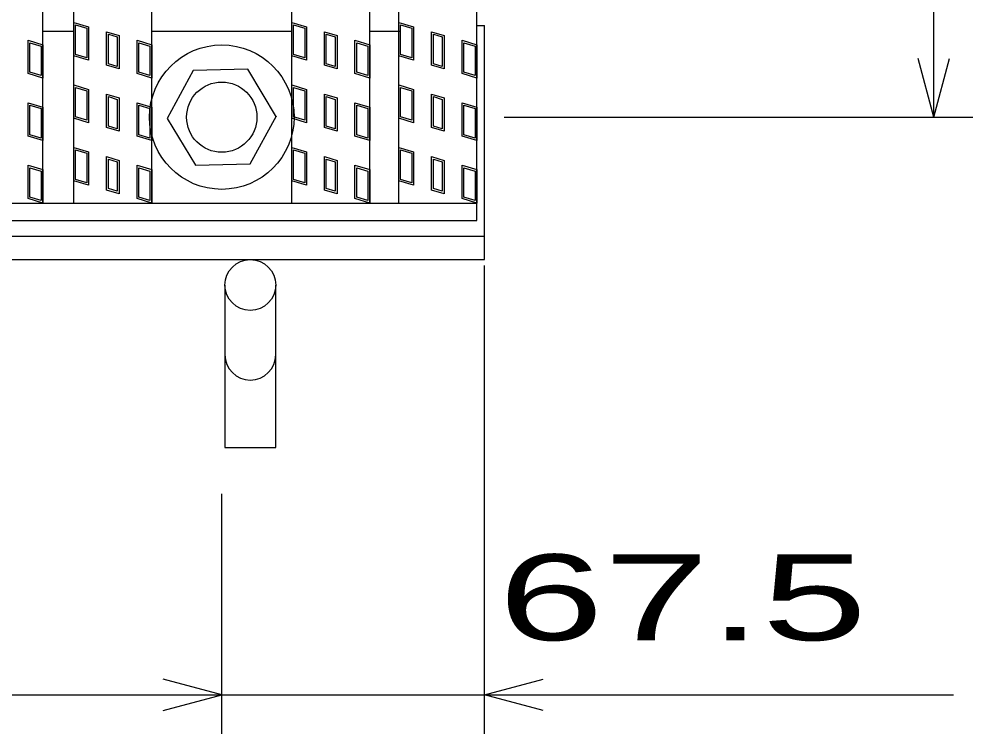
# Model space of a CAD drawing. Units: millimetres, scale not verified. Extents: x -1820 to 1731, y -1282 to 1054.
# Drawn here: x -469.2 to -225, y -253 to -69.9 of the extents above; entities that cross this region are included whole.
import ezdxf
from ezdxf.enums import TextEntityAlignment as Align

# ---------------------------------------------------------------- set-up
doc = ezdxf.new("R2010")
doc.units = ezdxf.units.MM
doc.header["$LTSCALE"] = 10
for name, color, linetype, lineweight in [('16', 3, 'Continuous', 25), ('17', 3, 'Continuous', 25), ('19', 6, 'Continuous', 25), ('22', 2, 'Continuous', 25)]:
    doc.layers.add(name, color=color, linetype=linetype, lineweight=lineweight)
doc.styles.add('ベクトル', font='')
doc.styles.get('ベクトル').set_extended_font_data('ベクトル')

msp = doc.modelspace()

# ---------------------------------------------------------------- linework, layer by layer
at = {"layer": '16'}
for p, q in [((-463.1, -117), (-463.1, 424)), ((-455.2, -117), (-455.2, 424)), ((-435.2, -117), (-435.2, 424)), ((-399.4, -117), (-399.4, 424)), ((-379.4, -117), (-379.4, 424)), ((-372, -117), (-372, 424)), ((-352, -117), (-352, 424)), ((-463.1, -73), (-455.2, -73)), ((-435.2, -73), (-399.4, -73)), ((-379.4, -73), (-371.5, -73)), ((-410.6, -82.71), (-424.59, -83.05)), ((-403.3, -95), (-410.6, -82.71)), ((-424.59, -83.05), (-431.3, -95.34)), ((-410.01, -106.95), (-403.3, -94.66)), ((-431.3, -95.34), (-424, -107.29)), ((-424, -107.29), (-410.01, -106.95)), ((-1348, -117), (-352, -117)), ((-483.1, -117), (-463.1, -117)), ((-455.2, -117), (-435.2, -117)), ((-399.4, -117), (-379.4, -117)), ((-372, -117), (-352, -117)), ((-352, -121.5), (-352, -117)), ((-1348, -121.5), (-352, -121.5))]:
    msp.add_line(p, q, dxfattribs=at)
for radius in [18.5, 9]:
    msp.add_circle((-417.3, -95), radius, dxfattribs=at)
at = {"layer": '17'}
for p, q in [((-455.2, -70.75), (-451.4, -71.89)), ((-455.2, -79.3), (-455.2, -70.75)), ((-399.4, -70.75), (-395.6, -71.89)), ((-399.4, -79.3), (-399.4, -70.75)), ((-372, -70.75), (-368.2, -71.89)), ((-372, -79.3), (-372, -70.75)), ((-454.73, -71.39), (-451.88, -72.24)), ((-454.73, -78.95), (-454.73, -71.39)), ((-451.88, -72.24), (-451.88, -79.8)), ((-451.4, -71.89), (-451.4, -80.44)), ((-446.82, -73.12), (-443.59, -74.08)), ((-446.82, -81.67), (-446.82, -73.12)), ((-398.93, -71.39), (-396.08, -72.24)), ((-398.93, -78.95), (-398.93, -71.39)), ((-396.08, -72.24), (-396.08, -79.8)), ((-395.6, -71.89), (-395.6, -80.44)), ((-391.02, -73.12), (-387.79, -74.08)), ((-391.02, -81.67), (-391.02, -73.12)), ((-371.52, -71.39), (-368.67, -72.24)), ((-371.52, -78.95), (-371.52, -71.39)), ((-368.67, -72.24), (-368.67, -79.8)), ((-368.2, -71.89), (-368.2, -80.44)), ((-363.61, -73.12), (-360.38, -74.08)), ((-363.61, -81.67), (-363.61, -73.12)), ((-466.9, -83.86), (-466.9, -75.31)), ((-466.9, -75.31), (-463.1, -76.45)), ((-446.34, -73.75), (-444.06, -74.44)), ((-446.34, -81.31), (-446.34, -73.75)), ((-444.06, -74.44), (-444.06, -82)), ((-443.59, -74.08), (-443.59, -82.63)), ((-439, -75.31), (-435.2, -76.45)), ((-439, -83.86), (-439, -75.31)), ((-390.54, -73.75), (-388.26, -74.44)), ((-390.54, -81.31), (-390.54, -73.75)), ((-388.26, -74.44), (-388.26, -82)), ((-387.79, -74.08), (-387.79, -82.63)), ((-383.2, -75.31), (-379.4, -76.45)), ((-383.2, -83.86), (-383.2, -75.31)), ((-363.14, -73.75), (-360.86, -74.44)), ((-363.14, -81.31), (-363.14, -73.75)), ((-360.86, -74.44), (-360.86, -82)), ((-360.38, -74.08), (-360.38, -82.63)), ((-355.8, -75.31), (-352, -76.45)), ((-355.8, -83.86), (-355.8, -75.31)), ((-466.43, -83.51), (-466.43, -75.95)), ((-466.43, -75.95), (-463.58, -76.8)), ((-463.58, -76.8), (-463.58, -84.36)), ((-463.1, -76.45), (-463.1, -85)), ((-438.53, -75.95), (-435.68, -76.8)), ((-438.53, -83.51), (-438.53, -75.95)), ((-435.68, -76.8), (-435.68, -84.36)), ((-435.2, -76.45), (-435.2, -85)), ((-382.73, -75.95), (-379.88, -76.8)), ((-382.73, -83.51), (-382.73, -75.95)), ((-379.88, -76.8), (-379.88, -84.36)), ((-379.4, -76.45), (-379.4, -85)), ((-355.32, -75.95), (-352.47, -76.8)), ((-355.32, -83.51), (-355.32, -75.95)), ((-352.47, -76.8), (-352.47, -84.36)), ((-352, -76.45), (-352, -85)), ((-451.4, -80.44), (-455.2, -79.3)), ((-451.88, -79.8), (-454.73, -78.95)), ((-395.6, -80.44), (-399.4, -79.3)), ((-396.08, -79.8), (-398.93, -78.95)), ((-368.2, -80.44), (-372, -79.3)), ((-368.67, -79.8), (-371.52, -78.95)), ((-443.59, -82.63), (-446.82, -81.67)), ((-444.06, -82), (-446.34, -81.31)), ((-387.79, -82.63), (-391.02, -81.67)), ((-388.26, -82), (-390.54, -81.31)), ((-360.38, -82.63), (-363.61, -81.67)), ((-360.86, -82), (-363.14, -81.31)), ((-463.1, -85), (-466.9, -83.86)), ((-463.58, -84.36), (-466.43, -83.51)), ((-435.2, -85), (-439, -83.86)), ((-435.68, -84.36), (-438.53, -83.51)), ((-379.4, -85), (-383.2, -83.86)), ((-379.88, -84.36), (-382.73, -83.51)), ((-352, -85), (-355.8, -83.86)), ((-352.47, -84.36), (-355.32, -83.51)), ((-455.2, -86.75), (-451.4, -87.89)), ((-455.2, -95.3), (-455.2, -86.75)), ((-454.73, -87.39), (-451.88, -88.24)), ((-454.73, -94.95), (-454.73, -87.39)), ((-451.4, -87.89), (-451.4, -96.44)), ((-399.4, -86.75), (-395.6, -87.89)), ((-399.4, -95.3), (-399.4, -86.75)), ((-398.93, -87.39), (-396.08, -88.24)), ((-398.93, -94.95), (-398.93, -87.39)), ((-395.6, -87.89), (-395.6, -96.44)), ((-372, -86.75), (-368.2, -87.89)), ((-372, -95.3), (-372, -86.75)), ((-371.52, -87.39), (-368.67, -88.24)), ((-371.52, -94.95), (-371.52, -87.39)), ((-368.2, -87.89), (-368.2, -96.44)), ((-451.88, -88.24), (-451.88, -95.8)), ((-446.82, -89.12), (-443.59, -90.08)), ((-446.82, -97.67), (-446.82, -89.12)), ((-446.34, -89.75), (-444.06, -90.44)), ((-446.34, -97.31), (-446.34, -89.75)), ((-443.59, -90.08), (-443.59, -98.63)), ((-396.08, -88.24), (-396.08, -95.8)), ((-391.02, -89.12), (-387.79, -90.08)), ((-391.02, -97.67), (-391.02, -89.12)), ((-390.54, -89.75), (-388.26, -90.44)), ((-390.54, -97.31), (-390.54, -89.75)), ((-387.79, -90.08), (-387.79, -98.63)), ((-368.67, -88.24), (-368.67, -95.8)), ((-363.61, -89.12), (-360.38, -90.08)), ((-363.61, -97.67), (-363.61, -89.12)), ((-363.14, -89.75), (-360.86, -90.44)), ((-363.14, -97.31), (-363.14, -89.75)), ((-360.38, -90.08), (-360.38, -98.63)), ((-466.9, -99.86), (-466.9, -91.31)), ((-466.9, -91.31), (-463.1, -92.45)), ((-466.43, -99.51), (-466.43, -91.95)), ((-466.43, -91.95), (-463.58, -92.8)), ((-463.1, -92.45), (-463.1, -101)), ((-444.06, -90.44), (-444.06, -98)), ((-439, -91.31), (-435.2, -92.45)), ((-439, -99.86), (-439, -91.31)), ((-438.53, -91.95), (-435.68, -92.8)), ((-438.53, -99.51), (-438.53, -91.95)), ((-435.2, -92.45), (-435.2, -101)), ((-388.26, -90.44), (-388.26, -98)), ((-383.2, -91.31), (-379.4, -92.45)), ((-383.2, -99.86), (-383.2, -91.31)), ((-382.73, -91.95), (-379.88, -92.8)), ((-382.73, -99.51), (-382.73, -91.95)), ((-379.4, -92.45), (-379.4, -101)), ((-360.86, -90.44), (-360.86, -98)), ((-355.8, -91.31), (-352, -92.45)), ((-355.8, -99.86), (-355.8, -91.31)), ((-355.32, -91.95), (-352.47, -92.8)), ((-355.32, -99.51), (-355.32, -91.95)), ((-352, -92.45), (-352, -101)), ((-463.58, -92.8), (-463.58, -100.36)), ((-451.88, -95.8), (-454.73, -94.95)), ((-435.68, -92.8), (-435.68, -100.36)), ((-396.08, -95.8), (-398.93, -94.95)), ((-379.88, -92.8), (-379.88, -100.36)), ((-368.67, -95.8), (-371.52, -94.95)), ((-352.47, -92.8), (-352.47, -100.36)), ((-451.4, -96.44), (-455.2, -95.3)), ((-443.59, -98.63), (-446.82, -97.67)), ((-444.06, -98), (-446.34, -97.31)), ((-395.6, -96.44), (-399.4, -95.3)), ((-387.79, -98.63), (-391.02, -97.67)), ((-388.26, -98), (-390.54, -97.31)), ((-368.2, -96.44), (-372, -95.3)), ((-360.38, -98.63), (-363.61, -97.67)), ((-360.86, -98), (-363.14, -97.31)), ((-463.1, -101), (-466.9, -99.86)), ((-463.58, -100.36), (-466.43, -99.51)), ((-435.2, -101), (-439, -99.86)), ((-435.68, -100.36), (-438.53, -99.51)), ((-379.4, -101), (-383.2, -99.86)), ((-379.88, -100.36), (-382.73, -99.51)), ((-352, -101), (-355.8, -99.86)), ((-352.47, -100.36), (-355.32, -99.51)), ((-455.2, -102.75), (-451.4, -103.89)), ((-455.2, -111.3), (-455.2, -102.75)), ((-454.73, -103.39), (-451.88, -104.24)), ((-454.73, -110.95), (-454.73, -103.39)), ((-451.88, -104.24), (-451.88, -111.8)), ((-451.4, -103.89), (-451.4, -112.44)), ((-399.4, -102.75), (-395.6, -103.89)), ((-399.4, -111.3), (-399.4, -102.75)), ((-398.93, -103.39), (-396.08, -104.24)), ((-398.93, -110.95), (-398.93, -103.39)), ((-396.08, -104.24), (-396.08, -111.8)), ((-395.6, -103.89), (-395.6, -112.44)), ((-372, -102.75), (-368.2, -103.89)), ((-372, -111.3), (-372, -102.75)), ((-371.52, -103.39), (-368.67, -104.24)), ((-371.52, -110.95), (-371.52, -103.39)), ((-368.67, -104.24), (-368.67, -111.8)), ((-368.2, -103.89), (-368.2, -112.44)), ((-466.9, -115.86), (-466.9, -107.31)), ((-466.9, -107.31), (-463.1, -108.45)), ((-446.82, -105.12), (-443.59, -106.08)), ((-446.82, -113.67), (-446.82, -105.12)), ((-446.34, -105.75), (-444.06, -106.44)), ((-446.34, -113.31), (-446.34, -105.75)), ((-444.06, -106.44), (-444.06, -114)), ((-443.59, -106.08), (-443.59, -114.63)), ((-439, -107.31), (-435.2, -108.45)), ((-439, -115.86), (-439, -107.31)), ((-391.02, -105.12), (-387.79, -106.08)), ((-391.02, -113.67), (-391.02, -105.12)), ((-390.54, -105.75), (-388.26, -106.44)), ((-390.54, -113.31), (-390.54, -105.75)), ((-388.26, -106.44), (-388.26, -114)), ((-387.79, -106.08), (-387.79, -114.63)), ((-383.2, -107.31), (-379.4, -108.45)), ((-383.2, -115.86), (-383.2, -107.31)), ((-363.61, -105.12), (-360.38, -106.08)), ((-363.61, -113.67), (-363.61, -105.12)), ((-363.14, -105.75), (-360.86, -106.44)), ((-363.14, -113.31), (-363.14, -105.75)), ((-360.86, -106.44), (-360.86, -114)), ((-360.38, -106.08), (-360.38, -114.63)), ((-355.8, -107.31), (-352, -108.45)), ((-355.8, -115.86), (-355.8, -107.31)), ((-466.43, -115.51), (-466.43, -107.95)), ((-466.43, -107.95), (-463.58, -108.8)), ((-463.58, -108.8), (-463.58, -116.36)), ((-463.1, -108.45), (-463.1, -117)), ((-438.53, -107.95), (-435.68, -108.8)), ((-438.53, -115.51), (-438.53, -107.95)), ((-435.68, -108.8), (-435.68, -116.36)), ((-435.2, -108.45), (-435.2, -117)), ((-382.73, -107.95), (-379.88, -108.8)), ((-382.73, -115.51), (-382.73, -107.95)), ((-379.88, -108.8), (-379.88, -116.36)), ((-379.4, -108.45), (-379.4, -117)), ((-355.32, -107.95), (-352.47, -108.8)), ((-355.32, -115.51), (-355.32, -107.95)), ((-352.47, -108.8), (-352.47, -116.36)), ((-352, -108.45), (-352, -117)), ((-451.4, -112.44), (-455.2, -111.3)), ((-451.88, -111.8), (-454.73, -110.95)), ((-395.6, -112.44), (-399.4, -111.3)), ((-396.08, -111.8), (-398.93, -110.95)), ((-368.2, -112.44), (-372, -111.3)), ((-368.67, -111.8), (-371.52, -110.95)), ((-443.59, -114.63), (-446.82, -113.67)), ((-444.06, -114), (-446.34, -113.31)), ((-387.79, -114.63), (-391.02, -113.67)), ((-388.26, -114), (-390.54, -113.31)), ((-360.38, -114.63), (-363.61, -113.67)), ((-360.86, -114), (-363.14, -113.31)), ((-463.1, -117), (-466.9, -115.86)), ((-463.58, -116.36), (-466.43, -115.51)), ((-435.2, -117), (-439, -115.86)), ((-435.68, -116.36), (-438.53, -115.51)), ((-379.4, -117), (-383.2, -115.86)), ((-379.88, -116.36), (-382.73, -115.51)), ((-352, -117), (-355.8, -115.86)), ((-352.47, -116.36), (-355.32, -115.51))]:
    msp.add_line(p, q, dxfattribs=at)
at = {"layer": '19'}
for p, q in [((-352, -71.5), (-350, -71.5)), ((-350, -131.5), (-350, -71.5)), ((-1350, -125.5), (-350, -125.5)), ((-1350, -131.5), (-350, -131.5)), ((-416.5, -138), (-416.5, -179.62)), ((-403.5, -179.62), (-403.5, -138)), ((-416.5, -179.62), (-403.5, -179.62))]:
    msp.add_line(p, q, dxfattribs=at)
msp.add_circle((-410, -138), 6.5, dxfattribs=at)
msp.add_arc((-410, -155.84), 6.5, 180, 0, dxfattribs=at)
at = {"layer": '22', "color": 4}
for p, q in [((-235, -95), (-235, 402)), ((-235, -95), (-239, -80)), ((-235, -95), (-231, -80)), ((-345, -95), (-225, -95)), ((-350, -253), (-350, -133)), ((-417.3, -253), (-417.3, -191.5)), ((-417.3, -243), (-432.3, -239)), ((-350, -243), (-335, -239)), ((-1282.2, -243), (-417.3, -243)), ((-432.3, -247), (-417.3, -243)), ((-417.3, -243), (-350, -243)), ((-335, -247), (-350, -243)), ((-350, -243), (-230, -243))]:
    msp.add_line(p, q, dxfattribs=at)

# ---------------------------------------------------------------- texts
at = {"layer": '22', "style": 'ベクトル', "width": 1.65}
msp.add_text(' 67.5 ', height=21.99, dxfattribs=at).set_placement((-360, -218), align=Align.MIDDLE_LEFT)

doc.saveas('drawing.dxf')
